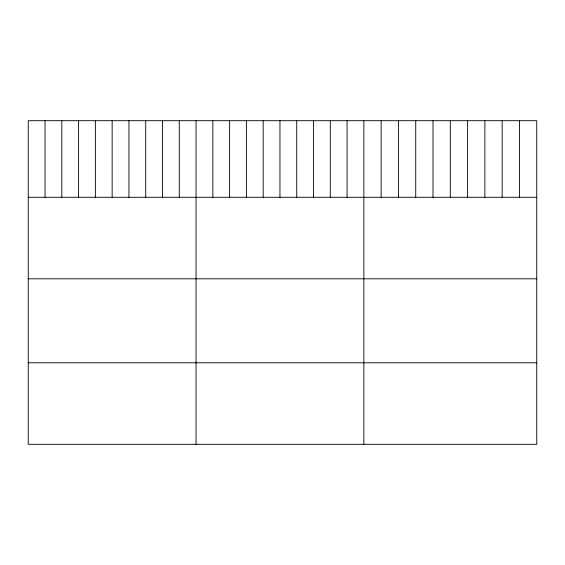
<?xml version="1.0" encoding="UTF-8"?>
<svg xmlns="http://www.w3.org/2000/svg" width="565" height="565" viewBox="0 0 565 565"><rect width="100%" height="100%" fill="white"/><g stroke="black" fill="none" stroke-linecap="round" stroke-linejoin="round"><path stroke-width="0.85" d="M536.75 197.291L536.75 444.302L28.25 444.302L28.25 120.698L536.75 120.698L536.75 197.291L28.25 197.291M28.25 278.806L536.75 278.806M28.25 362.786L536.75 362.786M519.461 120.698L519.461 197.291M502.172 120.698L502.172 197.291M484.883 120.698L484.883 197.291M467.594 120.698L467.594 197.291M450.305 120.698L450.305 197.291M433.016 120.698L433.016 197.291M415.727 120.698L415.727 197.291M398.438 120.698L398.438 197.291M381.149 120.698L381.149 197.291M363.86 120.698L363.86 444.302M347.079 120.698L347.079 197.291M330.299 120.698L330.299 197.291M313.519 120.698L313.519 197.291M296.738 120.698L296.738 197.291M279.957 120.698L279.957 197.291M263.177 120.698L263.177 197.291M246.397 120.698L246.397 197.291M229.616 120.698L229.616 197.291M212.836 120.698L212.836 197.291M196.055 120.698L196.055 444.302M179.275 120.698L179.275 197.291M162.494 120.698L162.494 197.291M145.714 120.698L145.714 197.291M128.933 120.698L128.933 197.291M112.153 120.698L112.153 197.291M95.372 120.698L95.372 197.291M78.592 120.698L78.592 197.291M61.811 120.698L61.811 197.291M45.031 120.698L45.031 197.291"/></g></svg>
